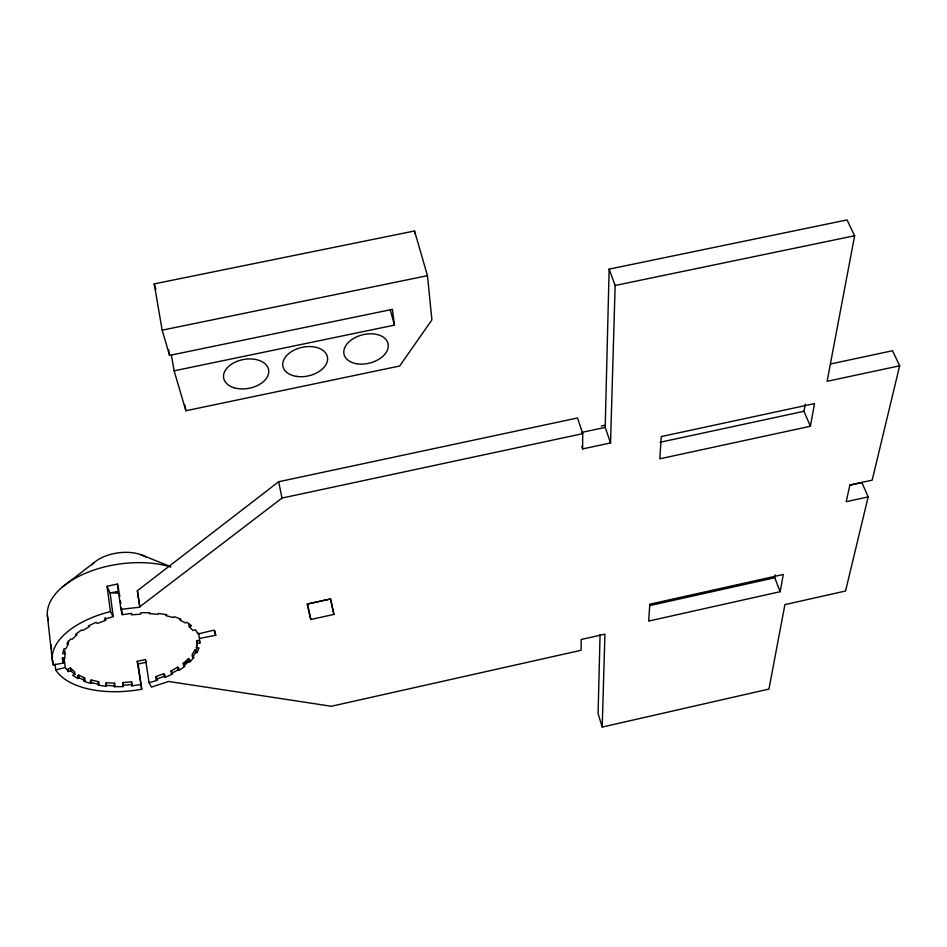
<?xml version="1.0" encoding="UTF-8"?>
<svg xmlns="http://www.w3.org/2000/svg" width="947" height="947" viewBox="0 0 947 947"><rect width="100%" height="100%" fill="white"/><g stroke="black" fill="none" stroke-linecap="round" stroke-linejoin="round"><path stroke-width="1.42" d="M830.519 363.979L892.536 350.745L899.65 365.791L827.11 381.321L854.632 235.744L847.032 219.929L609.134 269.126L615.148 285.473L610.543 442.936L582.63 448.925L582.748 433.655L577.516 417.97L278.643 481.751L137.362 590.75L139.848 607.181L120.92 609.347L117.416 584.074L107.058 586.288L110.456 611.584L113.202 616.639L104.407 619.196L105.626 620.368L97.34 623.469L96.109 622.309L88.45 625.908L89.598 626.476L82.732 630.501L81.584 629.944L75.618 634.324L77.05 634.668L72.09 639.32L70.658 638.976L66.799 643.806L68.409 643.913L68.089 641.131M600.055 634.549L598.09 713.588L602.209 727.071L768.94 689.085L784.909 604.612L845.553 591.011L868.162 496.891L861.9 482.556L849.601 485.255M610.543 442.936L605.204 427.393L609.134 269.126M602.209 727.071L604.932 634.159L581.186 639.474L581.103 650.281L331.343 706.261L168.602 681.461L151.449 687.108L149.058 682.704L145.589 659.514L137.185 661.337L141.719 689.238A79.311 41.112 -8.6 0 1 55.707 669.92L55.068 664.202M64.917 650.66L64.917 658.248L62.277 658.461L63.165 663.113L53.316 664.889L52.843 660.592M140.511 684.563L131.799 685.865L131.597 681.887L122.861 682.598L123.074 686.587L114.469 686.717L114.611 683.189L106.253 682.716L106.111 686.244L98.133 685.178L99.009 684.385L98.666 681.686L91.208 680.017L90.332 680.798L90.675 683.521L83.857 681.295L85.052 680.609L84.721 677.886L78.672 675.128L77.476 675.815L77.796 678.537L79.003 677.851L85.052 680.609M123.074 686.587L122.861 682.598M131.597 681.887L131.799 685.865M196.479 648.079L197.296 643.309L199.829 643.12L199.379 640.421L196.846 640.61L196.479 648.079L199 647.878L197.047 652.649L195.555 652.554L192.513 657.254L194.017 657.36L189.956 661.929L188.654 661.61L183.647 665.966L183.221 663.291L188.228 658.934L189.518 659.242L189.956 661.929M780.15 591.697L783.299 574.474L649.82 604.198L648.659 621.078L780.15 591.697L774.741 577.741L775.25 574.853M810.372 426.268L814.515 403.6L661.314 436.555L659.787 458.81L810.372 426.268L804.003 411.282L805.246 404.168M899.65 365.791L872.187 480.129L849.909 485.018L846.18 501.721L868.162 496.891M68.409 643.913L65.71 648.825L64.1 648.719L62.585 653.631L65.236 653.43M106.111 686.244L106.253 682.716M114.469 686.717L114.611 683.189M197.047 652.649L196.609 649.962L195.106 649.867L192.087 654.578L192.513 657.254M90.675 683.521L91.539 682.728L99.009 684.385M97.79 682.467L98.666 681.686M189.518 659.242L184.523 663.598L183.221 663.291M62.111 587.247L94.096 562.577M139.706 606.849L282.017 498.063L582.748 433.655M149.058 682.704L157.309 680.313L156.219 679.283L155.829 676.608L163.665 673.719L164.068 676.395L165.145 677.425L172.437 674.086L171.419 673.589L171.005 670.914L177.634 667.173L178.048 669.849L179.078 670.358L184.949 666.274L183.647 665.966M83.525 678.573L84.721 677.886M171.419 673.589L178.048 669.849M74.908 674.442L74.588 671.707L70.374 668.002L68.077 668.854L68.385 671.601L70.694 670.748L74.908 674.442L72.611 675.294L77.796 678.537M188.82 623.943L189.27 626.665L191.614 625.789L186.796 622.274L185.529 622.996L179.705 619.942L180.972 619.22L174.248 616.686L173.301 617.539L165.796 615.597L166.731 614.733L158.563 613.407L158.007 614.331L149.318 613.644L149.875 612.721L140.819 612.709L140.641 614.177L131.408 614.828L131.574 613.36L122.305 614.686L120.92 609.347M156.219 679.283L164.068 676.395M55.707 669.92L65.213 667.517L68.385 671.601M649.666 605.607L774.741 577.741M214.969 630.998L215.703 635.271L199.497 638.456L199.829 643.12M310.794 619.492L333.889 614.414L330.539 598.871L307.124 604.008L310.794 619.492L307.574 604.079L330.539 599.049L333.889 614.414M137.185 661.337L138.144 664.025L146.406 662.237M660.035 442.285L804.003 411.282M601.274 426.02L604.494 425.333M581.624 432.436L605.204 427.393M107.058 586.288L110.124 593.082L119.085 591.165M174.118 370.81L185.872 410.749L399.646 366.016L431.903 319.897L427.464 275.672L414.537 230.973L154.207 283.887L162.162 330.172L169.584 355.385L392.425 309.349L394.437 325.129L174.118 370.81L171.383 355.089M615.148 285.473L854.632 235.744M162.162 330.172L427.464 275.672M123.228 685.285L131.964 684.563M106.597 685.415L114.966 685.888M140.487 554.528L170.661 566.661M171.005 670.914L172.023 671.411M177.634 667.173L178.652 667.682L179.078 670.358M155.829 676.608L156.906 677.638M163.665 673.719L164.742 674.749L165.145 677.425M189.27 626.665L193.034 630.572L195.378 629.708L198.018 633.957L214.022 630.134L215.703 635.271M137.362 590.75L139.635 605.725M581.766 446.333L582.63 448.925M154.207 283.887L155.853 289.569M390.318 309.858L394.437 325.129M117.416 584.074L118.754 589.744M278.643 481.751L282.017 498.063M184.843 404.925L185.872 410.749M168.59 349.644L169.584 355.385M198.61 633.069L199.497 638.456M196.846 640.61L197.296 643.309M195.106 649.867L195.555 652.554M188.228 658.934L188.654 661.61M138.144 664.025L141.719 689.238M120.387 600.848L120.778 603.618M121.346 607.761L122.305 614.686M113.202 616.639L110.124 593.082M119.452 593.935L119.819 596.705M105.259 617.574L105.626 620.368M91.208 680.017L91.539 682.728M78.672 675.128L79.003 677.851M70.374 668.002L70.694 670.748M64.112 657.94L65.213 667.517M62.538 657.62L63.165 663.113M51.091 644.836L51.564 649.133M52.049 653.43L52.523 657.727M47.35 615.29L52.251 659.574M414.537 230.973L414.845 233.862M91.752 564.85A32.979 18.265 -8 0 1 146.525 557.381M48.415 620.723A78.033 41.988 -8.3 0 1 84.034 573.882A78.033 41.988 -8.3 0 1 170.673 566.898M53.316 664.889A79.311 41.112 -8.6 0 1 110.456 611.584M119.429 593.165A20.881 11.471 -8.1 0 1 111.793 592.526M356.628 363.743A22.645 14.572 -14 0 0 388.211 344.507A22.645 14.572 -14 0 0 353.267 338.635A22.645 14.572 -14 0 0 356.628 363.743M296.257 376.35A22.752 14.631 -12.2 0 0 327.473 357.149A22.752 14.631 -12.2 0 0 291.783 351.408A22.752 14.631 -12.2 0 0 296.257 376.35M234.181 387.785A22.882 14.667 -10.5 0 0 268.77 371.958A22.882 14.667 -10.5 0 0 235.436 362.026A22.882 14.667 -10.5 0 0 234.181 387.785"/></g></svg>
